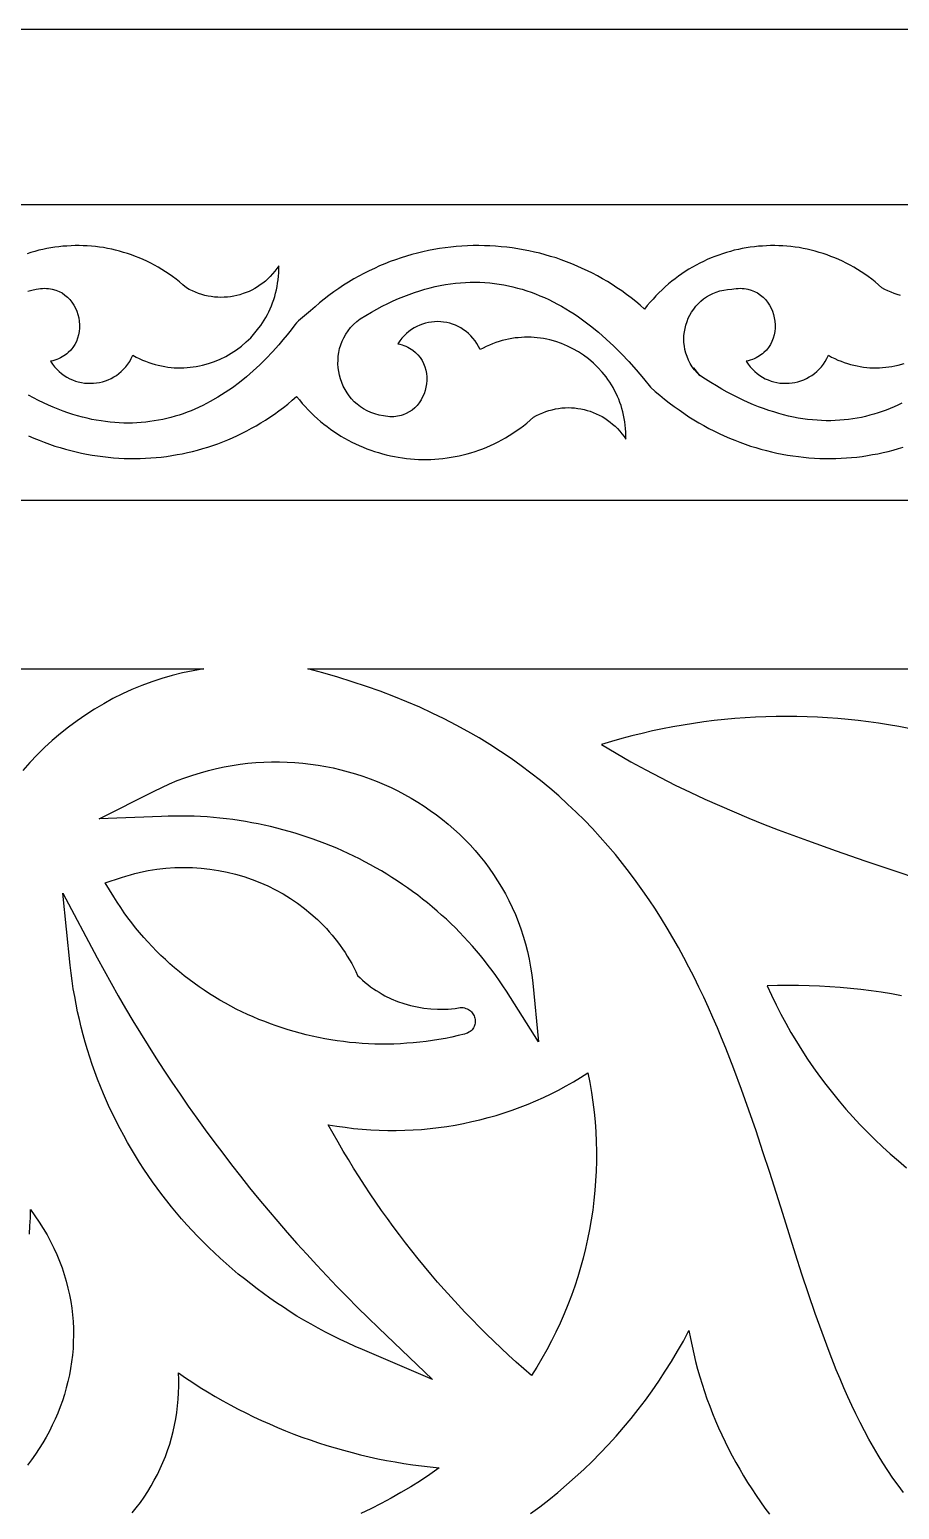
# Model space of a CAD drawing. Extents: x -445 to 570, y -1313 to 85.
# Drawn here: x -328.7 to -264, y -24.9 to 85 of the extents above; entities that cross this region are included whole.
import ezdxf

# ---------------------------------------------------------------- set-up
doc = ezdxf.new("R2010")
doc.units = 0
doc.layers.add('LAYER_1', color=18, linetype='CONTINUOUS')

msp = doc.modelspace()

# ---------------------------------------------------------------- linework, layer by layer
at = {"layer": 'LAYER_1'}
for points in [[(-445, -85), (445, -85), (445, 85), (-445, 85)], [(-319.41, 28.42), (-318.84, 28.7), (-318.27, 28.96), (-317.69, 29.2), (-317.12, 29.41), (-316.54, 29.61), (-315.95, 29.79), (-315.37, 29.96), (-314.78, 30.1), (-314.2, 30.22), (-313.61, 30.33), (-313.02, 30.42), (-312.44, 30.49), (-311.85, 30.54), (-311.26, 30.58), (-310.68, 30.6), (-310.1, 30.6), (-309.51, 30.58), (-308.94, 30.55), (-308.36, 30.5), (-307.79, 30.43), (-307.22, 30.35), (-306.65, 30.25), (-306.09, 30.14), (-305.53, 30.01), (-304.98, 29.86), (-304.44, 29.7), (-303.89, 29.53), (-303.36, 29.34), (-302.83, 29.13), (-302.31, 28.91), (-301.8, 28.68), (-301.29, 28.43), (-300.79, 28.17), (-300.3, 27.89), (-299.82, 27.6), (-299.34, 27.3), (-298.88, 26.98), (-298.43, 26.66), (-297.98, 26.31), (-297.55, 25.96), (-297.13, 25.59), (-296.72, 25.21), (-296.32, 24.82), (-295.93, 24.42), (-295.55, 24.01), (-295.19, 23.58), (-294.84, 23.14), (-294.51, 22.69), (-294.18, 22.23), (-293.88, 21.76), (-293.58, 21.28), (-293.3, 20.79), (-293.04, 20.29), (-292.79, 19.78), (-292.56, 19.26), (-292.35, 18.73), (-292.15, 18.19), (-291.97, 17.64), (-291.81, 17.08), (-291.66, 16.51), (-291.54, 15.94), (-291.43, 15.35), (-291.34, 14.76), (-291.27, 14.16), (-290.84, 9.79), (-293.23, 13.55), (-293.48, 13.95), (-293.75, 14.33), (-294.01, 14.72), (-294.29, 15.1), (-294.57, 15.47), (-294.86, 15.84), (-295.15, 16.2), (-295.45, 16.55), (-295.75, 16.91), (-296.06, 17.25), (-296.38, 17.59), (-296.7, 17.93), (-297.02, 18.25), (-297.36, 18.58), (-297.69, 18.9), (-298.04, 19.21), (-298.38, 19.51), (-298.74, 19.81), (-299.09, 20.11), (-299.46, 20.4), (-299.82, 20.68), (-300.2, 20.96), (-300.57, 21.23), (-300.95, 21.49), (-301.34, 21.75), (-301.73, 22), (-302.12, 22.25), (-302.52, 22.49), (-302.92, 22.72), (-303.33, 22.95), (-303.74, 23.17), (-304.15, 23.38), (-304.99, 23.79), (-305.84, 24.17), (-306.71, 24.53), (-307.59, 24.85), (-308.48, 25.15), (-308.93, 25.29), (-309.38, 25.43), (-309.84, 25.55), (-310.29, 25.67), (-310.75, 25.78), (-311.22, 25.89), (-311.68, 25.98), (-312.15, 26.07), (-312.62, 26.16), (-313.09, 26.23), (-313.56, 26.3), (-314.03, 26.36), (-314.51, 26.41), (-314.99, 26.46), (-315.47, 26.5), (-315.95, 26.53), (-316.43, 26.55), (-316.91, 26.56), (-317.4, 26.57), (-317.88, 26.57), (-318.37, 26.56), (-318.86, 26.54), (-323.5, 26.35)], [(-321.83, 22), (-321.5, 22.11), (-321.17, 22.2), (-320.85, 22.29), (-320.52, 22.37), (-320.19, 22.44), (-319.86, 22.51), (-319.53, 22.56), (-319.2, 22.61), (-318.53, 22.69), (-317.87, 22.74), (-317.21, 22.75), (-316.56, 22.74), (-315.91, 22.7), (-315.26, 22.63), (-314.62, 22.53), (-313.98, 22.4), (-313.36, 22.25), (-312.74, 22.07), (-312.13, 21.86), (-311.54, 21.63), (-310.95, 21.37), (-310.38, 21.09), (-309.82, 20.78), (-309.28, 20.45), (-308.75, 20.09), (-308.24, 19.71), (-307.75, 19.31), (-307.27, 18.88), (-307.04, 18.66), (-306.82, 18.44), (-306.6, 18.2), (-306.39, 17.97), (-306.18, 17.72), (-305.98, 17.48), (-305.78, 17.22), (-305.59, 16.96), (-305.4, 16.7), (-305.22, 16.43), (-305.05, 16.16), (-304.88, 15.88), (-304.72, 15.6), (-304.57, 15.31), (-304.42, 15.02), (-304.28, 14.72), (-304.1, 14.54), (-303.91, 14.37), (-303.72, 14.2), (-303.52, 14.04), (-303.32, 13.89), (-303.11, 13.74), (-302.9, 13.6), (-302.69, 13.47), (-302.47, 13.34), (-302.25, 13.22), (-301.8, 12.99), (-301.33, 12.8), (-300.85, 12.63), (-300.36, 12.49), (-299.87, 12.38), (-299.36, 12.29), (-298.85, 12.24), (-298.34, 12.21), (-298.08, 12.21), (-297.82, 12.22), (-297.56, 12.23), (-297.3, 12.25), (-297.04, 12.28), (-296.78, 12.32), (-296.66, 12.33), (-296.55, 12.33), (-296.44, 12.33), (-296.33, 12.31), (-296.23, 12.28), (-296.14, 12.24), (-296.05, 12.2), (-295.97, 12.15), (-295.9, 12.09), (-295.83, 12.02), (-295.77, 11.95), (-295.72, 11.88), (-295.67, 11.8), (-295.63, 11.72), (-295.6, 11.63), (-295.58, 11.54), (-295.56, 11.45), (-295.55, 11.36), (-295.55, 11.27), (-295.56, 11.18), (-295.57, 11.09), (-295.6, 11.01), (-295.63, 10.92), (-295.67, 10.84), (-295.72, 10.76), (-295.78, 10.69), (-295.85, 10.62), (-295.93, 10.55), (-296.02, 10.5), (-296.11, 10.44), (-296.22, 10.4), (-296.34, 10.37), (-296.81, 10.25), (-297.29, 10.15), (-297.76, 10.05), (-298.24, 9.97), (-298.72, 9.89), (-299.19, 9.82), (-299.67, 9.77), (-300.15, 9.72), (-300.62, 9.68), (-301.1, 9.65), (-301.58, 9.63), (-302.05, 9.62), (-302.53, 9.62), (-303, 9.63), (-303.47, 9.65), (-303.94, 9.67), (-304.41, 9.71), (-304.88, 9.75), (-305.34, 9.81), (-305.81, 9.87), (-306.27, 9.94), (-306.73, 10.02), (-307.19, 10.11), (-307.65, 10.21), (-308.1, 10.31), (-308.55, 10.43), (-309, 10.55), (-309.44, 10.68), (-309.89, 10.82), (-310.33, 10.97), (-310.76, 11.12), (-311.19, 11.29), (-311.62, 11.46), (-312.05, 11.64), (-312.47, 11.83), (-312.89, 12.03), (-313.3, 12.23), (-313.71, 12.44), (-314.11, 12.66), (-314.51, 12.89), (-314.91, 13.13), (-315.3, 13.37), (-315.68, 13.62), (-316.06, 13.88), (-316.44, 14.15), (-316.81, 14.42), (-317.17, 14.7), (-317.53, 14.99), (-317.88, 15.28), (-318.23, 15.59), (-318.57, 15.9), (-318.91, 16.21), (-319.24, 16.54), (-319.56, 16.87), (-319.87, 17.21), (-320.18, 17.55), (-320.48, 17.91), (-320.78, 18.26), (-321.07, 18.63), (-321.35, 19), (-321.62, 19.38), (-321.89, 19.77), (-322.15, 20.16), (-322.4, 20.56), (-323.04, 21.6)], [(-323.64, 16.04), (-323.13, 15.09), (-322.61, 14.15), (-322.08, 13.21), (-321.53, 12.28), (-320.98, 11.35), (-320.42, 10.43), (-319.85, 9.51), (-319.27, 8.6), (-318.69, 7.69), (-318.09, 6.79), (-317.48, 5.9), (-316.87, 5.01), (-316.24, 4.13), (-315.61, 3.25), (-314.97, 2.38), (-314.31, 1.51), (-313.65, 0.65), (-312.99, -0.2), (-312.31, -1.05), (-311.62, -1.89), (-310.93, -2.72), (-310.22, -3.55), (-309.51, -4.37), (-308.79, -5.19), (-308.06, -5.99), (-307.32, -6.8), (-306.57, -7.59), (-305.82, -8.38), (-305.06, -9.16), (-304.28, -9.94), (-303.51, -10.71), (-302.72, -11.47), (-298.73, -15.29), (-303.91, -13.08), (-304.47, -12.84), (-305.03, -12.58), (-305.59, -12.32), (-306.13, -12.05), (-306.68, -11.77), (-307.21, -11.48), (-307.74, -11.19), (-308.27, -10.89), (-308.79, -10.58), (-309.3, -10.26), (-309.8, -9.93), (-310.3, -9.6), (-310.8, -9.26), (-311.28, -8.91), (-311.76, -8.56), (-312.23, -8.2), (-312.7, -7.83), (-313.16, -7.46), (-313.61, -7.08), (-314.06, -6.69), (-314.49, -6.29), (-314.93, -5.89), (-315.35, -5.49), (-315.77, -5.07), (-316.17, -4.65), (-316.58, -4.23), (-316.97, -3.8), (-317.36, -3.36), (-317.74, -2.92), (-318.11, -2.47), (-318.47, -2.01), (-318.83, -1.55), (-319.18, -1.09), (-319.52, -0.62), (-319.85, -0.14), (-320.17, 0.34), (-320.49, 0.83), (-320.79, 1.32), (-321.09, 1.81), (-321.38, 2.31), (-321.66, 2.82), (-321.94, 3.33), (-322.2, 3.84), (-322.46, 4.36), (-322.71, 4.88), (-322.94, 5.41), (-323.17, 5.94), (-323.39, 6.47), (-323.61, 7.01), (-323.81, 7.55), (-324, 8.1), (-324.19, 8.65), (-324.36, 9.2), (-324.52, 9.76), (-324.68, 10.32), (-324.83, 10.88), (-324.96, 11.45), (-325.09, 12.02), (-325.21, 12.59), (-325.31, 13.16), (-325.41, 13.74), (-325.5, 14.32), (-325.57, 14.9), (-325.64, 15.49), (-326.2, 20.83)], [(-287.18, 7.48), (-287.03, 6.76), (-286.91, 6.03), (-286.8, 5.3), (-286.71, 4.57), (-286.64, 3.84), (-286.59, 3.11), (-286.56, 2.38), (-286.54, 1.65), (-286.54, 0.92), (-286.56, 0.19), (-286.6, -0.54), (-286.65, -1.26), (-286.72, -1.98), (-286.81, -2.71), (-286.92, -3.43), (-287.04, -4.14), (-287.19, -4.86), (-287.34, -5.57), (-287.52, -6.27), (-287.72, -6.98), (-287.93, -7.68), (-288.15, -8.37), (-288.4, -9.06), (-288.66, -9.75), (-288.94, -10.43), (-289.24, -11.1), (-289.55, -11.77), (-289.88, -12.43), (-290.22, -13.09), (-290.59, -13.74), (-290.97, -14.38), (-291.36, -15.01), (-291.94, -14.51), (-292.5, -14.01), (-293.07, -13.49), (-293.62, -12.97), (-294.17, -12.45), (-294.71, -11.92), (-295.25, -11.38), (-295.78, -10.84), (-296.31, -10.29), (-296.82, -9.74), (-297.33, -9.19), (-297.84, -8.62), (-298.34, -8.06), (-298.83, -7.48), (-299.31, -6.91), (-299.79, -6.32), (-300.26, -5.74), (-300.72, -5.14), (-301.18, -4.55), (-301.63, -3.94), (-302.07, -3.34), (-302.51, -2.73), (-302.94, -2.11), (-303.36, -1.49), (-303.77, -0.87), (-304.18, -0.24), (-304.58, 0.4), (-304.97, 1.04), (-305.36, 1.68), (-305.74, 2.33), (-306.11, 2.98), (-306.47, 3.63), (-305.84, 3.53), (-305.21, 3.44), (-304.58, 3.36), (-303.95, 3.3), (-303.31, 3.26), (-302.68, 3.22), (-302.05, 3.21), (-301.41, 3.21), (-300.78, 3.22), (-300.15, 3.25), (-299.53, 3.29), (-298.9, 3.35), (-298.27, 3.42), (-297.65, 3.51), (-297.03, 3.61), (-296.42, 3.73), (-295.8, 3.86), (-295.19, 4), (-294.59, 4.16), (-293.98, 4.33), (-293.39, 4.52), (-292.79, 4.72), (-292.2, 4.93), (-291.62, 5.16), (-291.04, 5.4), (-290.47, 5.66), (-289.91, 5.93), (-289.35, 6.21), (-288.79, 6.51), (-288.25, 6.82), (-287.71, 7.14)]]:
    msp.add_lwpolyline(points, close=True, dxfattribs=at)
for points in [[(-361.83, 72.01), (-310.14, 72.01), (-258.45, 72.01), (-206.76, 72.01), (-155.07, 72.01)], [(-328.8, 65.57), (-328.5, 65.65), (-328.18, 65.71), (-328.01, 65.74), (-327.85, 65.76), (-327.7, 65.77), (-327.55, 65.78), (-327.4, 65.77), (-327.25, 65.76), (-327.11, 65.74), (-326.98, 65.72), (-326.72, 65.65), (-326.47, 65.55), (-326.25, 65.43), (-326.03, 65.28), (-325.84, 65.12), (-325.67, 64.94), (-325.51, 64.74), (-325.37, 64.53), (-325.25, 64.3), (-325.15, 64.07), (-325.07, 63.83), (-325.01, 63.58), (-324.97, 63.33), (-324.95, 63.07), (-324.95, 62.82), (-324.98, 62.56), (-325.02, 62.31), (-325.09, 62.07), (-325.18, 61.83), (-325.3, 61.6), (-325.44, 61.39), (-325.6, 61.19), (-325.79, 61), (-325.89, 60.91), (-326, 60.83), (-326.11, 60.75), (-326.23, 60.68), (-326.36, 60.61), (-326.5, 60.55), (-326.64, 60.49), (-326.79, 60.44), (-326.94, 60.4), (-327.1, 60.36), (-326.96, 60.14), (-326.8, 59.94), (-326.63, 59.76), (-326.46, 59.59), (-326.28, 59.44), (-326.08, 59.3), (-325.88, 59.17), (-325.68, 59.06), (-325.47, 58.97), (-325.25, 58.89), (-325.04, 58.83), (-324.81, 58.78), (-324.59, 58.74), (-324.37, 58.72), (-324.14, 58.72), (-323.91, 58.72), (-323.69, 58.75), (-323.47, 58.79), (-323.25, 58.84), (-323.03, 58.9), (-322.82, 58.98), (-322.61, 59.08), (-322.41, 59.19), (-322.21, 59.31), (-322.03, 59.45), (-321.85, 59.6), (-321.68, 59.76), (-321.51, 59.94), (-321.36, 60.14), (-321.22, 60.34), (-321.1, 60.56), (-320.98, 60.8), (-320.75, 60.67), (-320.52, 60.56), (-320.28, 60.45), (-320.05, 60.36), (-319.81, 60.27), (-319.57, 60.19), (-319.34, 60.12), (-319.1, 60.06), (-318.86, 60.01), (-318.62, 59.96), (-318.38, 59.93), (-318.14, 59.9), (-317.91, 59.88), (-317.67, 59.87), (-317.43, 59.87), (-317.2, 59.88), (-316.96, 59.89), (-316.73, 59.91), (-316.5, 59.94), (-316.27, 59.97), (-316.04, 60.02), (-315.81, 60.07), (-315.36, 60.19), (-314.92, 60.34), (-314.5, 60.52), (-314.08, 60.72), (-313.68, 60.95), (-313.29, 61.21), (-312.92, 61.49), (-312.57, 61.79), (-312.23, 62.11), (-311.92, 62.46), (-311.62, 62.83), (-311.48, 63.02), (-311.35, 63.21), (-311.22, 63.41), (-311.1, 63.62), (-310.99, 63.83), (-310.88, 64.04), (-310.78, 64.26), (-310.69, 64.48), (-310.6, 64.71), (-310.52, 64.94), (-310.44, 65.18), (-310.38, 65.42), (-310.32, 65.66), (-310.27, 65.91), (-310.23, 66.16), (-310.19, 66.41), (-310.17, 66.67), (-310.15, 66.93), (-310.14, 67.19), (-310.14, 67.46), (-310.29, 67.24), (-310.44, 67.04), (-310.6, 66.85), (-310.77, 66.66), (-310.95, 66.49), (-311.13, 66.32), (-311.32, 66.17), (-311.52, 66.03), (-311.72, 65.89), (-311.92, 65.77), (-312.14, 65.65), (-312.35, 65.55), (-312.57, 65.46), (-312.8, 65.38), (-313.03, 65.3), (-313.26, 65.24), (-313.49, 65.19), (-313.72, 65.15), (-313.96, 65.13), (-314.2, 65.11), (-314.44, 65.1), (-314.68, 65.11), (-314.92, 65.13), (-315.16, 65.16), (-315.39, 65.2), (-315.63, 65.25), (-315.87, 65.32), (-316.1, 65.39), (-316.33, 65.48), (-316.56, 65.58), (-316.79, 65.69), (-317.01, 65.82), (-317.26, 66.04), (-317.51, 66.25), (-317.77, 66.45), (-318.03, 66.65), (-318.29, 66.83), (-318.56, 67.01), (-318.83, 67.18), (-319.1, 67.34), (-319.38, 67.5), (-319.66, 67.65), (-319.94, 67.79), (-320.22, 67.92), (-320.51, 68.04), (-320.8, 68.15), (-321.09, 68.26), (-321.38, 68.36), (-321.67, 68.45), (-321.97, 68.54), (-322.27, 68.61), (-322.56, 68.68), (-322.86, 68.74), (-323.16, 68.8), (-323.47, 68.84), (-323.77, 68.88), (-324.07, 68.91), (-324.37, 68.93), (-324.68, 68.94), (-324.98, 68.95), (-325.28, 68.95), (-325.58, 68.94), (-325.89, 68.92), (-326.19, 68.9), (-326.49, 68.87), (-326.79, 68.83), (-327.09, 68.78), (-327.39, 68.73), (-327.68, 68.67), (-327.98, 68.6), (-328.27, 68.52), (-328.56, 68.44), (-328.85, 68.35)], [(-263.94, 65.25), (-264.18, 65.32), (-264.41, 65.39), (-264.64, 65.48), (-264.87, 65.58), (-265.1, 65.69), (-265.32, 65.82), (-265.57, 66.04), (-265.82, 66.25), (-266.08, 66.45), (-266.34, 66.65), (-266.6, 66.83), (-266.87, 67.01), (-267.14, 67.18), (-267.41, 67.34), (-267.69, 67.5), (-267.97, 67.65), (-268.25, 67.79), (-268.53, 67.92), (-268.82, 68.04), (-269.11, 68.15), (-269.4, 68.26), (-269.69, 68.36), (-269.98, 68.45), (-270.28, 68.54), (-270.58, 68.61), (-270.87, 68.68), (-271.17, 68.74), (-271.47, 68.8), (-271.77, 68.84), (-272.08, 68.88), (-272.38, 68.91), (-272.68, 68.93), (-272.98, 68.94), (-273.29, 68.95), (-273.59, 68.95), (-273.89, 68.94), (-274.2, 68.92), (-274.5, 68.9), (-274.8, 68.87), (-275.1, 68.83), (-275.4, 68.78), (-275.7, 68.73), (-275.99, 68.67), (-276.29, 68.6), (-276.58, 68.52), (-276.87, 68.44), (-277.16, 68.35), (-277.45, 68.25), (-277.74, 68.14), (-278.02, 68.03), (-278.3, 67.91), (-278.58, 67.78), (-278.86, 67.64), (-279.13, 67.5), (-279.4, 67.35), (-279.66, 67.19), (-279.93, 67.03), (-280.19, 66.86), (-280.44, 66.68), (-280.69, 66.49), (-280.94, 66.3), (-281.18, 66.1), (-281.42, 65.89), (-281.66, 65.67), (-281.89, 65.45), (-282.11, 65.22), (-282.33, 64.98), (-282.55, 64.74), (-282.76, 64.49), (-282.96, 64.23), (-283.29, 64.52), (-283.62, 64.8), (-283.96, 65.06), (-284.31, 65.32), (-284.65, 65.58), (-285.01, 65.82), (-285.36, 66.05), (-285.72, 66.28), (-286.09, 66.49), (-286.46, 66.7), (-286.83, 66.9), (-287.21, 67.08), (-287.59, 67.26), (-287.98, 67.43), (-288.36, 67.6), (-288.76, 67.75), (-289.15, 67.89), (-289.54, 68.03), (-289.94, 68.15), (-290.34, 68.27), (-290.75, 68.38), (-291.15, 68.47), (-291.56, 68.56), (-291.97, 68.64), (-292.38, 68.71), (-292.79, 68.78), (-293.2, 68.83), (-293.62, 68.87), (-294.03, 68.9), (-294.45, 68.93), (-294.86, 68.94), (-295.28, 68.95), (-295.7, 68.95), (-296.11, 68.93), (-296.53, 68.91), (-296.95, 68.88), (-297.36, 68.84), (-297.78, 68.79), (-298.19, 68.73), (-298.61, 68.66), (-299.02, 68.58), (-299.43, 68.49), (-299.84, 68.39), (-300.25, 68.28), (-300.65, 68.17), (-301.05, 68.04), (-301.46, 67.9), (-301.86, 67.76), (-302.25, 67.6), (-302.65, 67.44), (-303.04, 67.26), (-303.43, 67.08), (-303.81, 66.88), (-304.19, 66.68), (-304.57, 66.47), (-304.95, 66.24), (-305.32, 66.01), (-305.68, 65.76), (-306.05, 65.51), (-306.41, 65.25), (-306.76, 64.98), (-307.11, 64.69), (-307.45, 64.4), (-307.79, 64.1), (-308.09, 63.85), (-308.39, 63.61), (-308.54, 63.49), (-308.68, 63.36), (-308.82, 63.22), (-308.94, 63.07), (-309.23, 62.69), (-309.53, 62.31), (-309.83, 61.94), (-310.14, 61.58), (-310.6, 61.07), (-311.07, 60.57), (-311.56, 60.09), (-312.05, 59.64), (-312.55, 59.2), (-313.07, 58.79), (-313.59, 58.39), (-314.13, 58.03), (-314.67, 57.68), (-315.23, 57.36), (-315.79, 57.07), (-316.37, 56.81), (-316.66, 56.68), (-316.96, 56.57), (-317.25, 56.46), (-317.55, 56.36), (-317.85, 56.27), (-318.16, 56.18), (-318.47, 56.1), (-318.77, 56.03), (-319.09, 55.97), (-319.4, 55.92), (-319.72, 55.87), (-320.03, 55.83), (-320.36, 55.8), (-320.68, 55.78), (-321.01, 55.76), (-321.33, 55.76), (-321.66, 55.76), (-322, 55.78), (-322.33, 55.8), (-322.67, 55.83), (-323.01, 55.87), (-323.35, 55.92), (-323.7, 55.98), (-324.04, 56.04), (-324.39, 56.12), (-324.74, 56.21), (-325.1, 56.3), (-325.45, 56.41), (-325.81, 56.53), (-326.17, 56.66), (-326.53, 56.79), (-326.9, 56.94), (-327.26, 57.1), (-327.63, 57.27), (-328, 57.44), (-328.38, 57.63), (-328.75, 57.84)], [(-328.73, 54.81), (-328.34, 54.65), (-327.95, 54.49), (-327.57, 54.34), (-327.18, 54.19), (-326.79, 54.06), (-326.39, 53.94), (-326, 53.82), (-325.6, 53.72), (-325.21, 53.62), (-324.81, 53.53), (-324.42, 53.45), (-324.02, 53.38), (-323.62, 53.32), (-323.22, 53.27), (-322.83, 53.22), (-322.43, 53.19), (-322.03, 53.16), (-321.63, 53.14), (-321.24, 53.13), (-320.84, 53.13), (-320.44, 53.13), (-320.05, 53.15), (-319.65, 53.17), (-319.26, 53.2), (-318.87, 53.24), (-318.48, 53.29), (-318.09, 53.35), (-317.7, 53.42), (-317.32, 53.49), (-316.93, 53.57), (-316.55, 53.66), (-316.17, 53.76), (-315.79, 53.87), (-315.42, 53.98), (-315.04, 54.1), (-314.67, 54.23), (-314.3, 54.37), (-313.94, 54.52), (-313.58, 54.68), (-313.22, 54.84), (-312.86, 55.01), (-312.51, 55.19), (-312.16, 55.38), (-311.81, 55.57), (-311.47, 55.78), (-311.13, 55.99), (-310.8, 56.2), (-310.47, 56.43), (-310.14, 56.67), (-309.8, 56.92), (-309.47, 57.18), (-309.14, 57.46), (-308.82, 57.74), (-308.61, 57.48), (-308.4, 57.23), (-308.19, 56.99), (-307.96, 56.75), (-307.74, 56.53), (-307.51, 56.31), (-307.27, 56.09), (-307.04, 55.89), (-306.79, 55.69), (-306.54, 55.5), (-306.29, 55.31), (-306.04, 55.13), (-305.78, 54.96), (-305.52, 54.8), (-305.25, 54.64), (-304.98, 54.49), (-304.71, 54.35), (-304.43, 54.22), (-304.16, 54.09), (-303.88, 53.97), (-303.59, 53.86), (-303.31, 53.75), (-303.02, 53.66), (-302.73, 53.57), (-302.44, 53.48), (-302.15, 53.41), (-301.85, 53.34), (-301.55, 53.28), (-301.26, 53.23), (-300.96, 53.18), (-300.66, 53.14), (-300.36, 53.11), (-300.06, 53.09), (-299.76, 53.07), (-299.45, 53.06), (-299.15, 53.06), (-298.85, 53.07), (-298.55, 53.09), (-298.25, 53.11), (-297.94, 53.14), (-297.64, 53.18), (-297.34, 53.22), (-297.04, 53.28), (-296.74, 53.34), (-296.45, 53.4), (-296.15, 53.48), (-295.86, 53.56), (-295.56, 53.66), (-295.27, 53.76), (-294.98, 53.86), (-294.69, 53.98), (-294.41, 54.1), (-294.13, 54.23), (-293.85, 54.37), (-293.57, 54.52), (-293.29, 54.67), (-293.02, 54.84), (-292.75, 55.01), (-292.49, 55.18), (-292.22, 55.37), (-291.96, 55.57), (-291.71, 55.77), (-291.46, 55.98), (-291.21, 56.2), (-290.99, 56.32), (-290.76, 56.43), (-290.53, 56.53), (-290.3, 56.62), (-290.07, 56.7), (-289.83, 56.76), (-289.59, 56.82), (-289.35, 56.86), (-289.11, 56.89), (-288.87, 56.9), (-288.63, 56.91), (-288.4, 56.9), (-288.16, 56.89), (-287.92, 56.86), (-287.69, 56.82), (-287.45, 56.77), (-287.22, 56.71), (-286.99, 56.64), (-286.77, 56.56), (-286.55, 56.46), (-286.33, 56.36), (-286.12, 56.25), (-285.91, 56.12), (-285.71, 55.99), (-285.52, 55.84), (-285.33, 55.69), (-285.14, 55.53), (-284.97, 55.35), (-284.8, 55.17), (-284.64, 54.97), (-284.48, 54.77), (-284.34, 54.56), (-284.34, 54.83), (-284.35, 55.09), (-284.37, 55.35), (-284.39, 55.61), (-284.43, 55.86), (-284.47, 56.11), (-284.52, 56.36), (-284.58, 56.6), (-284.64, 56.84), (-284.71, 57.07), (-284.8, 57.3), (-284.88, 57.53), (-284.98, 57.75), (-285.08, 57.97), (-285.19, 58.19), (-285.3, 58.4), (-285.42, 58.6), (-285.55, 58.8), (-285.68, 59), (-285.82, 59.19), (-286.11, 59.55), (-286.43, 59.9), (-286.76, 60.22), (-287.12, 60.53), (-287.49, 60.81), (-287.88, 61.06), (-288.28, 61.29), (-288.69, 61.49), (-289.12, 61.67), (-289.56, 61.82), (-290.01, 61.95), (-290.23, 62), (-290.46, 62.04), (-290.69, 62.08), (-290.93, 62.1), (-291.16, 62.13), (-291.39, 62.14), (-291.63, 62.14), (-291.87, 62.14), (-292.1, 62.13), (-292.34, 62.11), (-292.58, 62.09), (-292.82, 62.05), (-293.06, 62.01), (-293.3, 61.95), (-293.53, 61.89), (-293.77, 61.82), (-294.01, 61.75), (-294.25, 61.66), (-294.48, 61.56), (-294.72, 61.46), (-294.95, 61.34), (-295.18, 61.22), (-295.29, 61.45), (-295.42, 61.67), (-295.56, 61.88), (-295.71, 62.07), (-295.87, 62.25), (-296.04, 62.42), (-296.22, 62.57), (-296.41, 62.7), (-296.61, 62.83), (-296.81, 62.94), (-297.02, 63.03), (-297.23, 63.11), (-297.44, 63.18), (-297.66, 63.23), (-297.89, 63.27), (-298.11, 63.29), (-298.34, 63.3), (-298.56, 63.29), (-298.79, 63.27), (-299.01, 63.24), (-299.23, 63.19), (-299.45, 63.12), (-299.67, 63.04), (-299.88, 62.95), (-300.08, 62.84), (-300.28, 62.72), (-300.47, 62.58), (-300.66, 62.42), (-300.83, 62.25), (-301, 62.07), (-301.15, 61.87), (-301.3, 61.66), (-301.14, 61.62), (-300.98, 61.57), (-300.84, 61.52), (-300.69, 61.47), (-300.56, 61.41), (-300.43, 61.34), (-300.31, 61.26), (-300.19, 61.19), (-299.98, 61.02), (-299.8, 60.83), (-299.63, 60.63), (-299.49, 60.41), (-299.38, 60.18), (-299.29, 59.95), (-299.22, 59.7), (-299.17, 59.45), (-299.15, 59.2), (-299.15, 58.94), (-299.17, 58.69), (-299.21, 58.43), (-299.27, 58.19), (-299.35, 57.94), (-299.45, 57.71), (-299.57, 57.49), (-299.71, 57.27), (-299.86, 57.08), (-300.04, 56.9), (-300.23, 56.73), (-300.44, 56.59), (-300.67, 56.47), (-300.91, 56.37), (-301.04, 56.33), (-301.18, 56.3), (-301.31, 56.27), (-301.45, 56.25), (-301.6, 56.24), (-301.74, 56.24), (-301.9, 56.24), (-302.05, 56.25), (-302.21, 56.28), (-302.37, 56.31), (-302.69, 56.36), (-303, 56.45), (-303.29, 56.55), (-303.57, 56.68), (-303.84, 56.82), (-304.08, 56.98), (-304.31, 57.16), (-304.53, 57.35), (-304.73, 57.56), (-304.91, 57.78), (-305.07, 58.01), (-305.22, 58.26), (-305.35, 58.51), (-305.46, 58.77), (-305.56, 59.04), (-305.63, 59.32), (-305.69, 59.6), (-305.73, 59.88), (-305.75, 60.16), (-305.74, 60.45), (-305.72, 60.73), (-305.68, 61.02), (-305.62, 61.3), (-305.54, 61.58), (-305.43, 61.85), (-305.31, 62.11), (-305.16, 62.37), (-304.99, 62.62), (-304.8, 62.86), (-304.59, 63.09), (-304.35, 63.31), (-304.09, 63.51), (-303.68, 63.76), (-303.26, 64), (-302.85, 64.23), (-302.45, 64.45), (-302.04, 64.65), (-301.64, 64.84), (-301.24, 65.01), (-300.84, 65.18), (-300.45, 65.33), (-300.06, 65.47), (-299.67, 65.59), (-299.28, 65.71), (-298.9, 65.81), (-298.51, 65.9), (-298.14, 65.98), (-297.76, 66.05), (-297.38, 66.11), (-297.01, 66.16), (-296.64, 66.19), (-296.27, 66.22), (-295.91, 66.23), (-295.55, 66.23), (-295.19, 66.23), (-294.83, 66.21), (-294.47, 66.18), (-294.12, 66.14), (-293.77, 66.09), (-293.42, 66.04), (-293.08, 65.97), (-292.74, 65.89), (-292.39, 65.8), (-292.06, 65.71), (-291.72, 65.6), (-291.39, 65.49), (-291.06, 65.36), (-290.73, 65.23), (-290.4, 65.09), (-290.08, 64.94), (-289.76, 64.78), (-289.44, 64.61), (-289.12, 64.44), (-288.81, 64.26), (-288.5, 64.06), (-288.19, 63.87), (-287.88, 63.66), (-287.58, 63.44), (-286.98, 62.99), (-286.39, 62.51), (-285.81, 62.01), (-285.24, 61.47), (-284.67, 60.91), (-284.12, 60.33), (-283.58, 59.72), (-283.05, 59.08), (-282.52, 58.43), (-282.18, 58.12), (-281.83, 57.83), (-281.48, 57.54), (-281.12, 57.26), (-280.77, 56.99), (-280.4, 56.74), (-280.04, 56.49), (-279.67, 56.24), (-279.3, 56.01), (-278.93, 55.79), (-278.56, 55.58), (-278.18, 55.37), (-277.8, 55.18), (-277.42, 54.99), (-277.04, 54.81), (-276.65, 54.65), (-276.26, 54.49), (-275.88, 54.34), (-275.49, 54.19), (-275.09, 54.06), (-274.7, 53.94), (-274.31, 53.82), (-273.91, 53.72), (-273.52, 53.62), (-273.12, 53.53), (-272.73, 53.45), (-272.33, 53.38), (-271.93, 53.32), (-271.53, 53.27), (-271.14, 53.22), (-270.74, 53.19), (-270.34, 53.16), (-269.94, 53.14), (-269.55, 53.13), (-269.15, 53.13), (-268.75, 53.13), (-268.36, 53.15), (-267.96, 53.17), (-267.57, 53.2), (-267.18, 53.24), (-266.79, 53.29), (-266.4, 53.35), (-266.01, 53.42), (-265.63, 53.49), (-265.24, 53.57), (-264.86, 53.66), (-264.48, 53.76), (-264.1, 53.87), (-263.73, 53.98)], [(-263.84, 57.24), (-264.13, 57.1), (-264.42, 56.97), (-264.71, 56.85), (-265.01, 56.73), (-265.31, 56.62), (-265.61, 56.52), (-265.92, 56.43), (-266.22, 56.34), (-266.53, 56.26), (-266.85, 56.19), (-267.16, 56.13), (-267.48, 56.08), (-267.81, 56.03), (-268.13, 56), (-268.46, 55.97), (-268.79, 55.95), (-269.12, 55.94), (-269.46, 55.94), (-269.8, 55.95), (-270.14, 55.97), (-270.49, 56), (-270.84, 56.04), (-271.19, 56.09), (-271.54, 56.14), (-271.9, 56.21), (-272.26, 56.29), (-272.63, 56.38), (-272.99, 56.48), (-273.36, 56.59), (-273.73, 56.71), (-274.11, 56.84), (-274.49, 56.98), (-274.87, 57.13), (-275.25, 57.3), (-275.64, 57.47), (-276.03, 57.66), (-276.42, 57.86), (-276.82, 58.07), (-277.22, 58.29), (-277.62, 58.52), (-278.03, 58.77), (-278.44, 59.03), (-278.85, 59.3), (-279.32, 59.87), (-278.84, 59.28), (-279.05, 59.49), (-279.25, 59.72), (-279.42, 59.95), (-279.57, 60.19), (-279.7, 60.44), (-279.8, 60.7), (-279.89, 60.95), (-279.96, 61.22), (-280, 61.48), (-280.03, 61.75), (-280.04, 62.01), (-280.03, 62.28), (-280, 62.54), (-279.95, 62.8), (-279.89, 63.05), (-279.8, 63.3), (-279.71, 63.55), (-279.59, 63.78), (-279.46, 64.01), (-279.31, 64.23), (-279.15, 64.44), (-278.98, 64.63), (-278.78, 64.82), (-278.58, 64.99), (-278.36, 65.14), (-278.13, 65.28), (-277.89, 65.4), (-277.63, 65.5), (-277.36, 65.59), (-277.08, 65.65), (-276.79, 65.69), (-276.48, 65.71), (-276.32, 65.74), (-276.16, 65.76), (-276.01, 65.77), (-275.86, 65.78), (-275.71, 65.77), (-275.56, 65.76), (-275.42, 65.74), (-275.29, 65.72), (-275.03, 65.65), (-274.78, 65.55), (-274.56, 65.43), (-274.34, 65.28), (-274.15, 65.12), (-273.98, 64.94), (-273.82, 64.74), (-273.68, 64.53), (-273.56, 64.3), (-273.46, 64.07), (-273.38, 63.83), (-273.32, 63.58), (-273.28, 63.33), (-273.26, 63.07), (-273.26, 62.82), (-273.29, 62.56), (-273.33, 62.31), (-273.4, 62.07), (-273.49, 61.83), (-273.61, 61.6), (-273.75, 61.39), (-273.91, 61.19), (-274.1, 61), (-274.2, 60.91), (-274.31, 60.83), (-274.42, 60.75), (-274.54, 60.68), (-274.67, 60.61), (-274.81, 60.55), (-274.95, 60.49), (-275.1, 60.44), (-275.25, 60.4), (-275.41, 60.36), (-275.27, 60.14), (-275.11, 59.94), (-274.94, 59.76), (-274.77, 59.59), (-274.58, 59.44), (-274.39, 59.3), (-274.19, 59.17), (-273.99, 59.06), (-273.78, 58.97), (-273.56, 58.89), (-273.35, 58.83), (-273.12, 58.78), (-272.9, 58.74), (-272.68, 58.72), (-272.45, 58.72), (-272.22, 58.72), (-272, 58.75), (-271.78, 58.79), (-271.56, 58.84), (-271.34, 58.9), (-271.13, 58.98), (-270.92, 59.08), (-270.72, 59.19), (-270.52, 59.31), (-270.34, 59.45), (-270.16, 59.6), (-269.98, 59.76), (-269.82, 59.94), (-269.67, 60.14), (-269.53, 60.34), (-269.41, 60.56), (-269.29, 60.8), (-269.06, 60.67), (-268.83, 60.56), (-268.59, 60.45), (-268.36, 60.36), (-268.12, 60.27), (-267.88, 60.19), (-267.65, 60.12), (-267.41, 60.06), (-267.17, 60.01), (-266.93, 59.96), (-266.69, 59.93), (-266.45, 59.9), (-266.22, 59.88), (-265.98, 59.87), (-265.74, 59.87), (-265.51, 59.88), (-265.27, 59.89), (-265.04, 59.91), (-264.81, 59.94), (-264.58, 59.97), (-264.35, 60.02), (-264.12, 60.07), (-263.67, 60.19)], [(-155.07, 50.01), (-206.76, 50.01), (-258.45, 50.01), (-310.14, 50.01), (-361.83, 50.01)], [(-333.74, 37.5), (-315.72, 37.5), (-316.51, 37.36), (-317.29, 37.2), (-318.07, 37), (-318.83, 36.78), (-319.58, 36.54), (-320.32, 36.26), (-321.05, 35.96), (-321.76, 35.64), (-322.47, 35.29), (-323.15, 34.91), (-323.83, 34.52), (-324.49, 34.09), (-325.13, 33.65), (-325.76, 33.18), (-326.37, 32.7), (-326.97, 32.19), (-327.55, 31.66), (-328.1, 31.11), (-328.65, 30.54), (-329.17, 29.95)], [(-263.71, -23.69), (-264.11, -23.16), (-264.5, -22.62), (-264.88, -22.06), (-265.25, -21.49), (-265.6, -20.91), (-265.95, -20.32), (-266.29, -19.72), (-266.62, -19.11), (-266.94, -18.49), (-267.25, -17.86), (-267.56, -17.22), (-267.86, -16.58), (-268.15, -15.92), (-268.43, -15.25), (-268.71, -14.58), (-269.25, -13.21), (-269.77, -11.81), (-270.28, -10.39), (-270.77, -8.94), (-271.26, -7.48), (-271.74, -5.99), (-272.69, -2.97), (-273.66, 0.09), (-274.16, 1.63), (-274.67, 3.17), (-275.2, 4.71), (-275.75, 6.25), (-276.32, 7.79), (-276.62, 8.56), (-276.92, 9.32), (-277.23, 10.09), (-277.55, 10.84), (-277.88, 11.6), (-278.21, 12.35), (-278.56, 13.1), (-278.92, 13.85), (-279.28, 14.59), (-279.66, 15.33), (-280.04, 16.06), (-280.44, 16.79), (-280.85, 17.51), (-281.27, 18.23), (-281.71, 18.94), (-282.15, 19.64), (-282.62, 20.34), (-283.09, 21.02), (-283.58, 21.71), (-284.08, 22.38), (-284.6, 23.05), (-285.13, 23.71), (-285.68, 24.36), (-286.25, 25), (-286.83, 25.63), (-287.43, 26.25), (-288.05, 26.86), (-288.68, 27.46), (-289.33, 28.06), (-290, 28.64), (-290.69, 29.21), (-291.4, 29.76), (-292.13, 30.31), (-292.88, 30.85), (-293.66, 31.37), (-294.45, 31.88), (-295.26, 32.37), (-296.1, 32.86), (-296.96, 33.32), (-297.84, 33.78), (-298.74, 34.22), (-299.67, 34.65), (-300.62, 35.06), (-301.6, 35.46), (-302.6, 35.84), (-303.62, 36.2), (-304.68, 36.55), (-305.76, 36.88), (-306.86, 37.2), (-307.99, 37.5), (-288.94, 37.5), (-276.03, 37.5), (-227.27, 37.5)], [(-263.32, 33.07), (-264.07, 33.21), (-264.82, 33.35), (-265.57, 33.46), (-266.32, 33.57), (-267.08, 33.66), (-267.84, 33.74), (-268.6, 33.81), (-269.36, 33.87), (-270.12, 33.91), (-270.88, 33.95), (-271.65, 33.96), (-272.42, 33.97), (-273.18, 33.96), (-273.95, 33.95), (-274.72, 33.91), (-275.49, 33.87), (-276.25, 33.81), (-277.02, 33.74), (-277.79, 33.66), (-278.56, 33.56), (-279.32, 33.45), (-280.09, 33.33), (-280.85, 33.2), (-281.62, 33.05), (-282.38, 32.89), (-283.14, 32.71), (-283.9, 32.53), (-284.66, 32.33), (-285.41, 32.11), (-286.17, 31.89), (-285.07, 31.23), (-283.97, 30.6), (-282.87, 30), (-281.78, 29.42), (-280.68, 28.87), (-279.58, 28.34), (-278.48, 27.83), (-277.38, 27.34), (-276.29, 26.87), (-275.2, 26.41), (-274.11, 25.97), (-273.02, 25.55), (-271.94, 25.14), (-270.86, 24.74), (-268.72, 23.98), (-266.6, 23.25), (-264.51, 22.55), (-262.45, 21.86)], [(-263.86, 13.22), (-264.61, 13.35), (-265.37, 13.47), (-266.12, 13.57), (-266.89, 13.67), (-267.65, 13.75), (-268.42, 13.82), (-269.19, 13.87), (-269.96, 13.92), (-270.73, 13.95), (-271.51, 13.97), (-272.29, 13.98), (-273.07, 13.98), (-273.85, 13.96), (-273.52, 13.25), (-273.19, 12.55), (-272.83, 11.85), (-272.46, 11.17), (-272.08, 10.49), (-271.68, 9.82), (-271.27, 9.16), (-270.84, 8.51), (-270.4, 7.86), (-269.95, 7.23), (-269.48, 6.61), (-269, 5.99), (-268.51, 5.39), (-268, 4.8), (-267.48, 4.21), (-266.95, 3.64), (-266.4, 3.08), (-265.85, 2.53), (-265.28, 1.99), (-264.7, 1.46), (-264.1, 0.94), (-263.5, 0.44)], [(-328.67, -4.49), (-328.63, -3.89), (-328.6, -3.28), (-328.6, -2.67), (-328.26, -3.14), (-327.94, -3.61), (-327.64, -4.08), (-327.36, -4.56), (-327.1, -5.04), (-326.86, -5.53), (-326.63, -6.02), (-326.43, -6.51), (-326.25, -7), (-326.08, -7.5), (-325.94, -8), (-325.81, -8.5), (-325.7, -9), (-325.6, -9.5), (-325.53, -10), (-325.47, -10.5), (-325.43, -11), (-325.4, -11.5), (-325.4, -12), (-325.41, -12.5), (-325.43, -13), (-325.48, -13.49), (-325.54, -13.98), (-325.61, -14.47), (-325.7, -14.96), (-325.81, -15.44), (-325.93, -15.92), (-326.06, -16.4), (-326.22, -16.87), (-326.38, -17.33), (-326.56, -17.8), (-326.76, -18.25), (-326.97, -18.7), (-327.19, -19.14), (-327.43, -19.58), (-327.68, -20.01), (-327.94, -20.43), (-328.22, -20.85), (-328.51, -21.26), (-328.81, -21.65)], [(-291.44, -25.26), (-290.75, -24.75), (-290.07, -24.23), (-289.41, -23.69), (-288.75, -23.13), (-288.11, -22.56), (-287.48, -21.98), (-286.86, -21.38), (-286.26, -20.77), (-285.66, -20.15), (-285.08, -19.51), (-284.52, -18.86), (-283.96, -18.2), (-283.43, -17.53), (-282.9, -16.84), (-282.39, -16.13), (-281.9, -15.42), (-281.42, -14.69), (-280.95, -13.95), (-280.51, -13.2), (-280.07, -12.44), (-279.66, -11.66), (-279.55, -12.24), (-279.43, -12.82), (-279.3, -13.39), (-279.17, -13.96), (-279.02, -14.52), (-278.86, -15.09), (-278.69, -15.64), (-278.51, -16.2), (-278.32, -16.74), (-278.12, -17.29), (-277.91, -17.83), (-277.69, -18.36), (-277.46, -18.89), (-277.22, -19.42), (-276.98, -19.94), (-276.72, -20.45), (-276.45, -20.96), (-276.18, -21.47), (-275.89, -21.97), (-275.6, -22.46), (-275.3, -22.95), (-274.99, -23.43), (-274.67, -23.91), (-274.35, -24.38), (-274.01, -24.85), (-273.67, -25.31)], [(-321.03, -25.21), (-320.73, -24.83), (-320.43, -24.44), (-320.15, -24.03), (-319.88, -23.62), (-319.63, -23.21), (-319.39, -22.78), (-319.16, -22.35), (-318.95, -21.91), (-318.75, -21.47), (-318.57, -21.02), (-318.4, -20.57), (-318.25, -20.11), (-318.11, -19.64), (-317.99, -19.17), (-317.88, -18.7), (-317.79, -18.22), (-317.72, -17.74), (-317.66, -17.26), (-317.61, -16.77), (-317.59, -16.28), (-317.58, -15.79), (-317.58, -15.3), (-317.6, -14.8), (-317.07, -15.17), (-316.53, -15.53), (-315.98, -15.88), (-315.43, -16.22), (-314.88, -16.55), (-314.31, -16.87), (-313.75, -17.18), (-313.17, -17.49), (-312.6, -17.78), (-312.01, -18.06), (-311.43, -18.34), (-310.83, -18.6), (-310.24, -18.86), (-309.64, -19.11), (-309.03, -19.35), (-308.42, -19.57), (-307.81, -19.79), (-307.19, -20), (-306.57, -20.2), (-305.95, -20.38), (-305.32, -20.56), (-304.69, -20.73), (-304.06, -20.89), (-303.42, -21.04), (-302.78, -21.18), (-302.14, -21.31), (-301.49, -21.42), (-300.84, -21.53), (-300.19, -21.63), (-299.54, -21.72), (-298.89, -21.79), (-298.23, -21.86), (-298.92, -22.35), (-299.62, -22.82), (-300.33, -23.27), (-301.06, -23.7), (-301.79, -24.12), (-302.53, -24.52), (-303.29, -24.9), (-304.05, -25.26)]]:
    msp.add_lwpolyline(points, dxfattribs=at)

doc.saveas('drawing.dxf')
